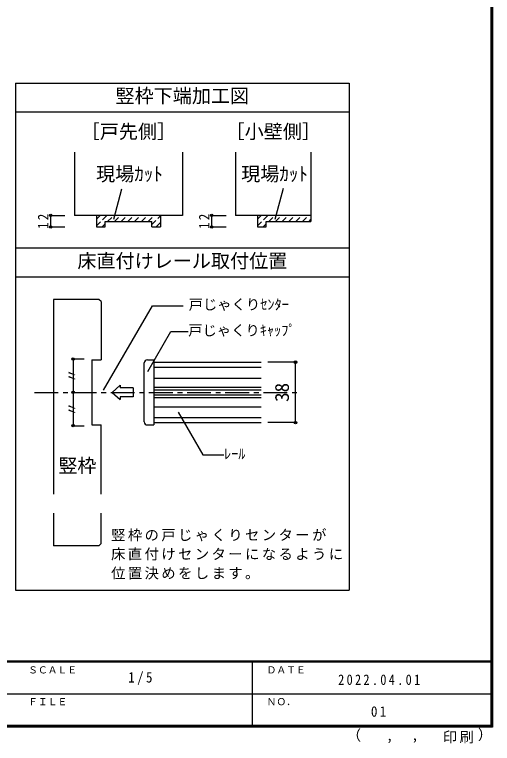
# Model space of a CAD drawing. Units: millimetres at full size, sheet at 1:5, with parts at other scales. Extents: x -973 to 977, y -718 to 696.
# Drawn here: x 476 to 977, y -718 to 46 of the extents above; entities that cross this region are included whole.
import ezdxf
from ezdxf.enums import TextEntityAlignment as Align

# ---------------------------------------------------------------- set-up
doc = ezdxf.new("R2010")
doc.units = ezdxf.units.MM
doc.header["$LTSCALE"] = 5
doc.header["$PDMODE"] = 32
doc.header["$PDSIZE"] = 2.5
doc.linetypes.add('CHAIN1', pattern=[8, 5, -1, 1, -1])
doc.linetypes.add('DASHED1', pattern=[1.8, 1.2, -0.6])
for name, color, linetype in [('0-4_枠', 3, 'Continuous'), ('0-A_文字', 7, 'Continuous'), ('0-B_寸法', 7, 'Continuous'), ('0-C_ハッチ', 4, 'DASHED1'), ('2-1_通り芯', 4, 'CHAIN1'), ('2-4_枠', 3, 'Continuous'), ('2-7_金物', 4, 'Continuous'), ('2-A_寸法', 7, 'Continuous'), ('2-B_ﾊｯﾁ', 4, 'Continuous'), ('F-1_枠', 6, 'Continuous'), ('F-A_文字', 7, 'Continuous')]:
    doc.layers.add(name, color=color, linetype=linetype)
doc.styles.add('ＭＳ ゴシック', font='')
doc.styles.get('ＭＳ ゴシック').set_extended_font_data('MS Gothic')

msp = doc.modelspace()

# ---------------------------------------------------------------- linework, layer by layer
at = {"layer": '0-4_枠'}
for p, q in [((538.653, -97.959), (538.653, -164.191)), ((651.653, -97.959), (651.653, -164.191)), ((707.471, -97.959), (707.471, -164.191)), ((786.471, -97.959), (786.471, -170.691)), ((651.653, -164.191), (538.653, -164.191)), ((628.653, -164.191), (628.653, -176.191)), ((786.471, -164.191), (707.471, -164.191)), ((730.471, -164.191), (730.471, -176.191)), ((570.653, -176.191), (570.653, -170.491)), ((570.653, -170.491), (619.653, -170.491)), ((619.653, -176.191), (619.653, -170.491)), ((739.471, -176.191), (739.471, -170.491)), ((739.471, -170.491), (786.471, -170.491)), ((619.653, -176.191), (628.653, -176.191)), ((730.471, -176.191), (739.471, -176.191))]:
    msp.add_line(p, q, dxfattribs=at)
msp.add_lwpolyline([(561.653, -164.191), (561.653, -176.191), (570.653, -176.191)], dxfattribs=at)
at = {"layer": '0-A_文字', "color": 3}
for p, q in [((476.653, -25.5), (826.653, -25.5)), ((476.653, -25.5), (476.653, -557.192)), ((826.653, -25.5), (826.653, -557.192)), ((476.653, -55.5), (826.653, -55.5)), ((826.653, -198.604), (476.653, -198.604)), ((476.653, -228.604), (826.653, -228.604)), ((476.653, -557.192), (826.653, -557.192))]:
    msp.add_line(p, q, dxfattribs=at)
at = {"layer": '0-A_文字'}
for p, q in [((579.835, -168.183), (588.344, -136.427)), ((748.982, -168.183), (757.663, -135.783))]:
    msp.add_line(p, q, dxfattribs=at)
at = {"layer": '0-B_寸法', "color": 4}
for p, q in [((513.653, -176.191), (513.653, -164.191)), ((513.653, -164.191), (528.653, -164.191)), ((682.471, -176.191), (682.471, -164.191)), ((682.471, -164.191), (697.471, -164.191)), ((513.653, -176.191), (528.653, -176.191)), ((682.471, -176.191), (697.471, -176.191))]:
    msp.add_line(p, q, dxfattribs=at)
at = {"layer": '0-B_寸法'}
for p in [(513.653, -164.191), (682.471, -164.191), (513.653, -176.191), (682.471, -176.191)]:
    msp.add_point(p, dxfattribs=at)
at = {"layer": '0-C_ハッチ'}
for p, q in [((561.653, -175.107), (572.569, -164.191)), ((561.653, -168.036), (565.498, -164.191)), ((573.34, -170.491), (579.64, -164.191)), ((580.411, -170.491), (586.711, -164.191)), ((587.482, -170.491), (593.782, -164.191)), ((594.553, -170.491), (600.853, -164.191)), ((601.624, -170.491), (607.924, -164.191)), ((608.695, -170.491), (614.995, -164.191)), ((615.766, -170.491), (622.066, -164.191)), ((619.653, -173.676), (628.653, -164.676)), ((730.471, -168.036), (734.316, -164.191)), ((730.471, -175.107), (741.387, -164.191)), ((742.158, -170.491), (748.458, -164.191)), ((749.229, -170.491), (755.529, -164.191)), ((756.3, -170.491), (762.6, -164.191)), ((763.371, -170.491), (769.671, -164.191)), ((770.442, -170.491), (776.742, -164.191)), ((777.513, -170.491), (783.813, -164.191)), ((567.64, -176.191), (570.653, -173.178)), ((624.208, -176.191), (628.653, -171.747)), ((736.458, -176.191), (739.471, -173.178)), ((784.584, -170.491), (786.471, -168.605))]:
    msp.add_line(p, q, dxfattribs=at)
at = {"layer": '2-1_通り芯'}
msp.add_line((496.653, -349.718), (776.653, -349.718), dxfattribs=at)
at = {"layer": '2-4_枠'}
for p, q in [((564.296, -252.218), (516.653, -252.218)), ((516.653, -252.218), (516.653, -456.343)), ((566.653, -254.575), (564.296, -252.218)), ((566.653, -254.575), (566.653, -315.552)), ((556.653, -315.552), (556.653, -383.885)), ((556.653, -315.552), (566.653, -315.552)), ((556.653, -383.885), (566.653, -383.885)), ((566.653, -456.343), (566.653, -383.885)), ((516.653, -476.343), (516.653, -510.552)), ((566.653, -508.194), (566.653, -476.343)), ((564.296, -510.552), (516.653, -510.552)), ((564.296, -510.552), (566.653, -508.194))]:
    msp.add_line(p, q, dxfattribs=at)
at = {"layer": '2-7_金物'}
for p, q in [((611.653, -380.552), (611.653, -318.885)), ((614.986, -315.552), (621.653, -315.552)), ((621.653, -315.552), (621.653, -383.885)), ((621.653, -323.27), (734.114, -323.27)), ((621.653, -334.718), (734.114, -334.718)), ((578.239, -349.718), (586.522, -342.126)), ((586.522, -342.126), (586.522, -344.887)), ((578.239, -349.718), (586.522, -357.31)), ((600.096, -344.887), (586.522, -344.887)), ((600.096, -344.887), (600.096, -354.55)), ((621.653, -344.337), (734.114, -344.337)), ((586.522, -354.55), (586.522, -357.31)), ((600.096, -354.55), (586.522, -354.55)), ((621.653, -355.099), (734.114, -355.099)), ((621.653, -364.718), (734.114, -364.718)), ((621.653, -376.166), (734.114, -376.166)), ((614.986, -383.885), (621.653, -383.885))]:
    msp.add_line(p, q, dxfattribs=at)
at = {"layer": '2-7_金物', "color": 7}
for p, q in [((621.653, -318.052), (734.114, -318.052)), ((621.653, -318.052), (621.653, -381.385)), ((621.653, -347.052), (734.114, -347.052)), ((621.653, -352.385), (734.114, -352.385)), ((621.653, -381.385), (734.114, -381.385))]:
    msp.add_line(p, q, dxfattribs=at)
at = {"layer": '2-7_金物'}
for centre, start, end in [((614.986, -318.885), 90, 180), ((614.986, -380.552), 180, 270)]:
    msp.add_arc(centre, 3.333, start, end, dxfattribs=at)
at = {"layer": '2-A_寸法'}
for p, q in [((568.954, -347.583), (620.203, -258.818)), ((620.203, -258.818), (652.548, -258.818)), ((615.571, -327.695), (639.657, -285.978)), ((639.657, -285.978), (657.789, -285.978)), ((647.148, -370.486), (673.056, -415.36)), ((673.056, -415.36), (695.29, -415.36))]:
    msp.add_line(p, q, dxfattribs=at)
msp.add_point((537.21, -349.718), dxfattribs=at)
at = {"layer": '2-B_ﾊｯﾁ'}
for p, q in [((537.21, -314.718), (537.21, -384.718)), ((537.21, -314.718), (548.598, -314.718)), ((770.249, -318.052), (741.184, -318.052)), ((770.249, -381.385), (770.249, -318.052)), ((770.249, -381.385), (741.184, -381.385)), ((537.21, -384.718), (548.598, -384.718))]:
    msp.add_line(p, q, dxfattribs=at)
at = {"layer": '2-B_ﾊｯﾁ', "color": 7}
for p in [(537.21, -314.718), (770.249, -318.052), (770.249, -381.385), (537.21, -384.718)]:
    msp.add_point(p, dxfattribs=at)
at = {"layer": 'F-1_枠'}
for p, q in [((974.986, 695.833), (974.986, -700.833)), ((975.82, 695.833), (975.82, -700.833)), ((976.653, 695.833), (976.653, -700.833)), ((976.653, -631.667), (-973.347, -631.667)), ((976.653, -632.5), (-973.347, -632.5)), ((724.986, -632.5), (724.986, -699.167)), ((1.653, -665.833), (974.986, -665.834)), ((976.653, -699.167), (-973.347, -699.167)), ((976.653, -700), (-973.347, -700)), ((976.653, -700.833), (-973.347, -700.833))]:
    msp.add_line(p, q, dxfattribs=at)

# ---------------------------------------------------------------- texts
at = {"layer": '0-A_文字', "style": 'ＭＳ ゴシック'}
for s, p in [('竪枠下端加工図', (581.653, -50.5)), ('［戸先側］', (545.153, -87.959)), ('［小壁側］', (696.971, -87.959)), ('現場ｶｯﾄ', (561.255, -132.383)), ('現場ｶｯﾄ', (713.331, -132.383)), ('床直付けレール取付位置', (541.653, -223.604))]:
    msp.add_text(s, height=14.66, dxfattribs=at).set_placement(p, align=Align.BOTTOM_LEFT)
at = {"layer": '0-B_寸法', "char_height": 11, "attachment_point": 7, "rotation": 90, "style": 'ＭＳ ゴシック'}
for insert in [(511.153, -178.316), (679.971, -178.316)]:
    msp.add_mtext('\\T1.36;\\W0.9;12', dxfattribs=dict(at, insert=insert))
at = {"layer": '2-A_寸法', "style": 'ＭＳ ゴシック'}
for s, height, p in [('戸じゃくりｾﾝﾀｰ', 11, (658.25, -266.318)), ('戸じゃくりｷｬｯﾌﾟ', 11, (657.789, -293.478)), ('ﾚｰﾙ', 11, (695.29, -422.86)), ('竪枠', 14.66, (521.653, -438.199))]:
    msp.add_text(s, height=height, dxfattribs=at).set_placement(p, align=Align.BOTTOM_LEFT)
for p in [(544.71, -339.718), (544.71, -374.718)]:
    msp.add_text('〃', height=11, rotation=90, dxfattribs=at).set_placement(p, align=Align.BOTTOM_LEFT)
at = {"layer": '2-A_寸法', "char_height": 11, "attachment_point": 7, "style": 'ＭＳ ゴシック'}
for s, insert in [('\\T1.17;竪枠の戸じゃくりセンターが', (576.966, -506)), ('\\T1.17;床直付けセンターになるように', (576.966, -526)), ('\\T1.17;位置決めをします。', (576.966, -546))]:
    msp.add_mtext(s, dxfattribs=dict(at, insert=insert))
at = {"layer": '2-B_ﾊｯﾁ', "color": 7, "style": 'ＭＳ ゴシック'}
msp.add_text('38', height=14.66, rotation=90, dxfattribs=at).set_placement((767.749, -359.718), align=Align.BOTTOM_LEFT)
at = {"layer": 'F-A_文字', "style": 'ＭＳ ゴシック'}
for s, height, p in [('ＳＣＡＬＥ', 7.331, (489.986, -646.667)), ('ＤＡＴＥ', 7.331, (739.986, -646.667)), ('ＦＩＬＥ', 7.331, (489.986, -680)), ('ＮＯ．', 7.331, (739.986, -680.001)), ('（', 11, (823.992, -718.052)), ('）', 11, (961.387, -717.355)), (',', 11, (865.199, -718.052)), (',', 11, (891.686, -717.588))]:
    msp.add_text(s, height=height, dxfattribs=at).set_placement(p, align=Align.BOTTOM_LEFT)
at = {"layer": 'F-A_文字', "char_height": 11, "attachment_point": 7, "style": 'ＭＳ ゴシック'}
for s, insert in [('\\T1.38;\\W0.9;1/5', (594.986, -656.667)), ('\\T1.39;\\W0.85;2022.04.01', (814.986, -656.667)), ('\\T1.36;\\W0.9;01', (849.361, -690.001)), ('\\T1.17;印刷', (924.678, -717.82))]:
    msp.add_mtext(s, dxfattribs=dict(at, insert=insert))

doc.saveas('drawing.dxf')
